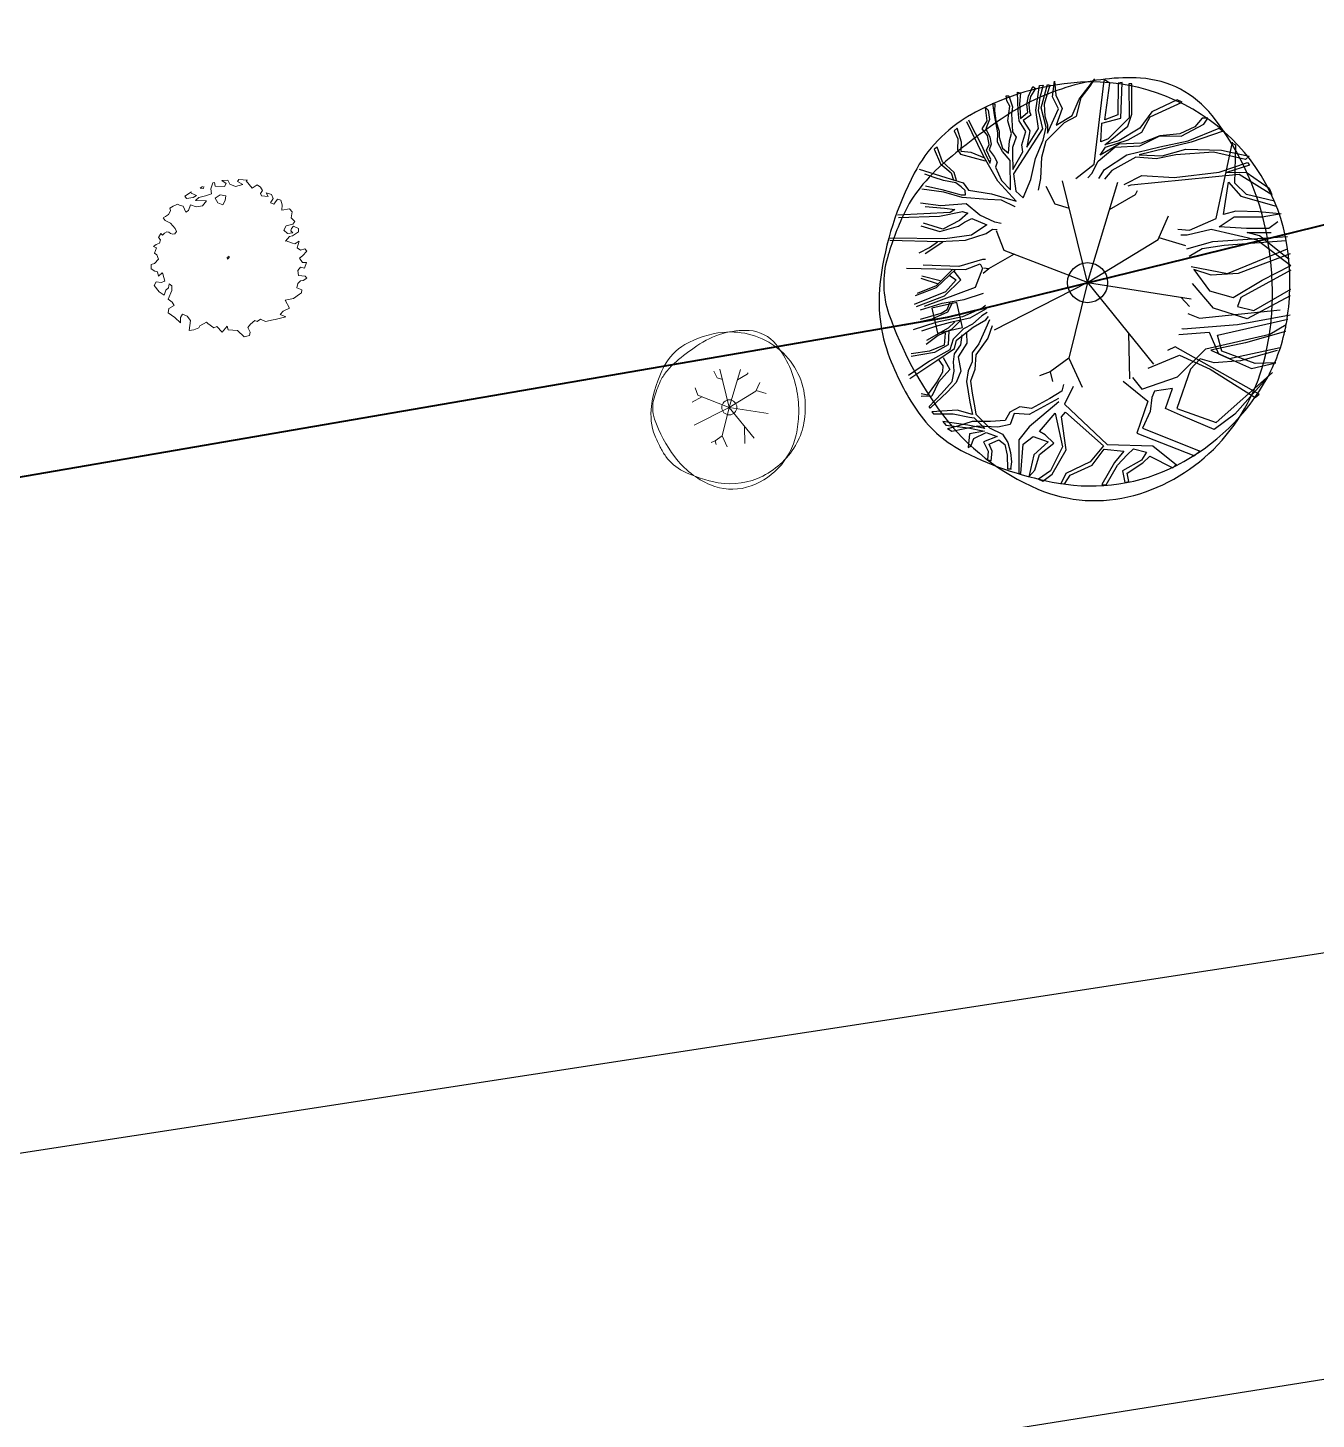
# Model space of a CAD drawing. Extents: x 2080 to 102399, y 2071 to 93424.
# Drawn here: x 87408.2 to 87861.3, y 76713.8 to 77203.2 of the extents above; entities that cross this region are included whole.
import ezdxf

# ---------------------------------------------------------------- set-up
doc = ezdxf.new("R2010")
doc.units = 0
doc.header["$LTSCALE"] = 20
doc.header["$MEASUREMENT"] = 0
doc.linetypes.add('CENTERX2', pattern=[4, 2.5, -0.5, 0.5, -0.5])
for name, color, linetype, lineweight in [('ASPHALT', 9, 'CENTERX2', 25), ('fence', 13, 'FENCELINE2', 40), ('Mango tree', 96, 'Continuous', 5), ('sappotta', 114, 'Continuous', 5), ('STONE', 2, 'Continuous', 30), ('tree', 60, 'Continuous', 0)]:
    doc.layers.add(name, color=color, linetype=linetype, lineweight=lineweight)
doc.layers.add('proposed tree', color=3, linetype='Continuous')
doc.linetypes.add('FENCELINE2', pattern='A,0.25,-0.1,[132,ltypeshp.shx,S=0.1,R=0,X=-0.1,Y=0],-0.1,1', length=1.45)

# ---------------------------------------------------------------- blocks, each defined once
blk = doc.blocks.new('NEEM')
at = {"layer": 'sappotta', "linetype": 'Continuous'}
for p, q in [((-0.359, 1.043), (-0.396, 1.016)), ((-0.396, 1.016), (-0.345, 1.011)), ((-0.345, 1.011), (-0.34, 1.039)), ((-0.213, 1.092), (-0.242, 1.007)), ((-0.242, 1.007), (-0.23, 0.935)), ((-0.191, 1.099), (-0.213, 1.092)), ((-0.177, 1.048), (-0.191, 1.099)), ((-0.043, 1.039), (-0.177, 1.048)), ((0.003, 1.132), (-0.083, 1.127)), ((-0.083, 1.127), (-0.023, 1.083)), ((-0.023, 1.083), (-0.043, 1.039)), ((0.03, 1.077), (0.003, 1.132)), ((0.114, 1.043), (0.03, 1.077)), ((0.216, 1.072), (0.114, 1.043)), ((0.162, 1.144), (0.142, 1.112)), ((0.142, 1.112), (0.216, 1.072)), ((0.283, 1.13), (0.162, 1.144)), ((0.267, 1.123), (0.283, 1.13)), ((0.351, 1.016), (0.267, 1.123)), ((0.421, 1.063), (0.351, 1.016)), ((0.473, 1.03), (0.421, 1.063)), ((0.501, 0.982), (0.473, 1.03)), ((-0.517, 0.963), (-0.614, 0.901)), ((-0.614, 0.901), (-0.589, 0.87)), ((-0.589, 0.87), (-0.494, 0.884)), ((-0.521, 0.945), (-0.521, 0.945)), ((-0.449, 0.913), (-0.521, 0.945)), ((-0.494, 0.884), (-0.449, 0.913)), ((-0.415, 0.884), (-0.459, 0.839)), ((-0.459, 0.839), (-0.303, 0.837)), ((-0.32, 0.906), (-0.415, 0.884)), ((-0.303, 0.837), (-0.361, 0.762)), ((-0.23, 0.935), (-0.32, 0.906)), ((-0.108, 0.922), (-0.177, 0.872)), ((-0.177, 0.872), (-0.139, 0.809)), ((-0.139, 0.809), (-0.067, 0.78)), ((-0.027, 0.908), (-0.108, 0.922)), ((-0.067, 0.78), (-0.034, 0.839)), ((-0.034, 0.839), (-0.027, 0.908)), ((0.472, 0.942), (0.501, 0.982)), ((0.483, 0.908), (0.472, 0.942)), ((0.581, 0.9), (0.483, 0.908)), ((0.551, 0.95), (0.581, 0.9)), ((0.627, 0.928), (0.551, 0.95)), ((0.616, 0.806), (0.654, 0.87)), ((0.66, 0.788), (0.616, 0.806)), ((0.654, 0.87), (0.627, 0.928)), ((0.715, 0.86), (0.66, 0.788)), ((0.762, 0.844), (0.715, 0.86)), ((0.783, 0.779), (0.762, 0.844)), ((-0.892, 0.613), (-0.923, 0.594)), ((-0.85, 0.638), (-0.892, 0.613)), ((-0.818, 0.692), (-0.85, 0.638)), ((-0.783, 0.757), (-0.83, 0.729)), ((-0.83, 0.729), (-0.826, 0.714)), ((-0.826, 0.714), (-0.818, 0.692)), ((-0.749, 0.774), (-0.783, 0.757)), ((-0.717, 0.789), (-0.749, 0.774)), ((-0.689, 0.772), (-0.717, 0.789)), ((-0.638, 0.758), (-0.689, 0.772)), ((-0.598, 0.672), (-0.638, 0.758)), ((-0.562, 0.699), (-0.598, 0.672)), ((-0.533, 0.776), (-0.562, 0.699)), ((-0.452, 0.75), (-0.533, 0.776)), ((-0.361, 0.762), (-0.452, 0.75)), ((0.776, 0.704), (0.783, 0.779)), ((0.888, 0.723), (0.776, 0.704)), ((0.924, 0.679), (0.888, 0.723)), ((0.913, 0.591), (0.924, 0.679)), ((-0.923, 0.594), (-0.895, 0.555)), ((-0.895, 0.555), (-0.868, 0.54)), ((-0.868, 0.54), (-0.818, 0.517)), ((-0.818, 0.517), (-0.752, 0.44)), ((-0.752, 0.44), (-0.735, 0.394)), ((0.804, 0.415), (0.84, 0.475)), ((0.86, 0.367), (0.804, 0.415)), ((0.84, 0.475), (0.934, 0.5)), ((0.917, 0.437), (0.904, 0.404)), ((0.904, 0.404), (0.933, 0.378)), ((0.964, 0.541), (0.913, 0.591)), ((0.942, 0.471), (0.917, 0.437)), ((0.934, 0.5), (0.964, 0.541)), ((1.014, 0.439), (0.942, 0.471)), ((1.018, 0.389), (1.014, 0.439)), ((-1.023, 0.208), (-1.062, 0.182)), ((-0.978, 0.229), (-1.023, 0.208)), ((-0.96, 0.366), (-0.994, 0.31)), ((-0.994, 0.31), (-0.961, 0.275)), ((-0.961, 0.275), (-0.978, 0.229)), ((-0.935, 0.345), (-0.96, 0.366)), ((-0.908, 0.372), (-0.935, 0.345)), ((-0.87, 0.389), (-0.908, 0.372)), ((-0.846, 0.386), (-0.87, 0.389)), ((-0.821, 0.367), (-0.846, 0.386)), ((-0.788, 0.359), (-0.821, 0.367)), ((-0.757, 0.361), (-0.788, 0.359)), ((-0.735, 0.394), (-0.757, 0.361)), ((0.829, 0.259), (0.888, 0.326)), ((0.838, 0.262), (0.829, 0.259)), ((0.931, 0.228), (0.838, 0.262)), ((0.933, 0.378), (0.86, 0.367)), ((0.888, 0.326), (0.93, 0.332)), ((0.93, 0.332), (1.018, 0.389)), ((0.962, 0.217), (0.931, 0.228)), ((1.025, 0.259), (0.962, 0.217)), ((0.996, 0.16), (1.025, 0.259)), ((-1.062, 0.182), (-1.02, 0.162)), ((-1.02, 0.162), (-1.049, 0.084)), ((-1.049, 0.084), (-1.017, 0.059)), ((-1.017, 0.059), (-0.991, -0.002)), ((0.02, 0.041), (-0.009, 0.024)), ((-0.009, 0.024), (0, 0)), ((0, 0), (0.014, 0.011)), ((0.014, 0.011), (0.027, 0.031)), ((1.046, 0.129), (0.996, 0.16)), ((1.029, 0.011), (1.074, 0.049)), ((1.074, -0.047), (1.029, 0.011)), ((1.109, 0.149), (1.046, 0.129)), ((1.074, 0.049), (1.137, 0.114)), ((1.137, 0.114), (1.109, 0.149)), ((-1.097, -0.077), (-1.098, -0.14)), ((-1.098, -0.14), (-1.044, -0.173)), ((-1.048, -0.062), (-1.097, -0.077)), ((-0.991, -0.002), (-1.048, -0.062)), ((-1.044, -0.173), (-1.007, -0.185)), ((-1.007, -0.185), (-0.992, -0.244)), ((-0.992, -0.244), (-0.937, -0.198)), ((-0.937, -0.198), (-0.93, -0.213)), ((1.007, -0.166), (1.046, -0.114)), ((1.016, -0.234), (1.007, -0.166)), ((1.046, -0.114), (1.1, -0.129)), ((1.129, -0.047), (1.074, -0.047)), ((1.1, -0.129), (1.129, -0.047)), ((-1.025, -0.325), (-1.052, -0.378)), ((-1.052, -0.378), (-0.982, -0.471)), ((-0.953, -0.336), (-1.025, -0.325)), ((-0.902, -0.318), (-0.953, -0.336)), ((-0.93, -0.213), (-0.902, -0.318)), ((-0.848, -0.411), (-0.837, -0.355)), ((-0.837, -0.355), (-0.803, -0.383)), ((-0.803, -0.383), (-0.803, -0.452)), ((0.992, -0.411), (1.004, -0.349)), ((1.004, -0.349), (1.045, -0.311)), ((1.11, -0.243), (1.016, -0.234)), ((1.045, -0.311), (1.083, -0.306)), ((1.083, -0.306), (1.137, -0.273)), ((1.137, -0.273), (1.11, -0.243)), ((-0.982, -0.471), (-0.91, -0.516)), ((-0.91, -0.516), (-0.888, -0.446)), ((-0.888, -0.446), (-0.848, -0.411)), ((-0.803, -0.452), (-0.853, -0.576)), ((-0.853, -0.576), (-0.797, -0.619)), ((0.826, -0.591), (0.943, -0.565)), ((0.887, -0.704), (0.826, -0.591)), ((0.943, -0.565), (1.032, -0.503)), ((1.066, -0.443), (0.992, -0.411)), ((1.032, -0.503), (1.061, -0.484)), ((1.061, -0.484), (1.066, -0.443)), ((-0.844, -0.71), (-0.852, -0.77)), ((-0.852, -0.77), (-0.758, -0.838)), ((-0.766, -0.668), (-0.844, -0.71)), ((-0.797, -0.619), (-0.766, -0.668)), ((-0.676, -0.836), (-0.649, -0.791)), ((-0.649, -0.791), (-0.582, -0.82)), ((0.751, -0.797), (0.797, -0.747)), ((0.834, -0.828), (0.751, -0.797)), ((0.797, -0.747), (0.887, -0.704)), ((-0.758, -0.838), (-0.675, -0.912)), ((-0.675, -0.912), (-0.676, -0.836)), ((-0.582, -0.82), (-0.534, -0.881)), ((-0.534, -0.881), (-0.554, -1.025)), ((-0.486, -1.015), (-0.413, -0.988)), ((-0.413, -0.988), (-0.401, -0.955)), ((-0.401, -0.955), (-0.302, -0.907)), ((-0.302, -0.907), (-0.286, -0.926)), ((-0.286, -0.926), (-0.197, -0.986)), ((-0.197, -0.986), (-0.157, -0.969)), ((-0.157, -0.969), (-0.078, -1.049)), ((-0.078, -1.049), (-0.006, -0.96)), ((-0.006, -0.96), (0.006, -1.017)), ((0.287, -0.982), (0.327, -0.932)), ((0.324, -1.046), (0.287, -0.982)), ((0.327, -0.932), (0.391, -0.879)), ((0.391, -0.879), (0.423, -0.897)), ((0.423, -0.897), (0.47, -0.86)), ((0.47, -0.86), (0.543, -0.896)), ((0.543, -0.896), (0.652, -0.871)), ((0.652, -0.871), (0.68, -0.867)), ((0.68, -0.867), (0.834, -0.828)), ((-0.554, -1.025), (-0.486, -1.015)), ((0.006, -1.017), (0.139, -1.026)), ((0.139, -1.026), (0.236, -1.115)), ((0.236, -1.115), (0.314, -1.096)), ((0.314, -1.096), (0.324, -1.046))]:
    blk.add_line(p, q, dxfattribs=at)
blk = doc.blocks.new('T3')
at = {"color": 3, "linetype": 'Continuous'}
blk.add_circle((0.0075, -0.0006), 0.0467, dxfattribs=at)
for centre, radius, start, end in [((0.0278, -0.1235), 0.5914, 95.7743, 119.9478), ((0.1287, -0.0904), 0.5712, 106.3689, 124.4478), ((0.1024, -0.0008), 0.4778, 86.5891, 106.3683), ((0.0157, -0.0047), 0.472, 51.5393, 95.7734), ((0.1171, 0.2465), 0.2301, 38.2099, 86.5855), ((-0.1006, 0.0992), 0.3344, 119.9475, 152.2845), ((0.7005, -0.9241), 1.5821, 124.4458, 130.3031), ((-0.2125, -0.013), 0.6496, 9.9831, 38.21), ((0.0312, 0.0148), 0.4471, 6.0223, 51.5393), ((-0.029, -0.0639), 0.4542, 130.3005, 141.2454), ((0.263, -0.0918), 0.745, 152.2851, 172.4004), ((-0.1535, 0.036), 0.2946, 141.2444, 154.9906), ((0.2312, -0.1435), 0.7191, 154.9924, 163.7785), ((-0.2858, -0.0259), 0.724, 358.8883, 9.9833), ((-0.2526, -0.0027), 0.2152, 163.7797, 199.3828), ((-0.0951, 0.0014), 0.5742, 350.2301, 6.0232), ((-0.1071, -0.0424), 0.3717, 172.3996, 201.0285), ((-0.198, -0.0276), 0.6362, 347.0493, 358.8877), ((0.3677, 0.2155), 0.8728, 199.3819, 216.8466), ((0.0738, -0.0277), 0.4027, 331.3474, 350.2303), ((0.1608, 0.0605), 0.6586, 201.0235, 207.8216), ((-0.0191, -0.0688), 0.4527, 316.7622, 347.0499), ((-0.0112, 0.0188), 0.4996, 296.8801, 331.348), ((0.0248, -0.0113), 0.5049, 207.8204, 215.5805), ((-0.1491, -0.1357), 0.2911, 215.5851, 243.3801), ((0.1028, 0.0169), 0.5417, 216.8467, 247.0462), ((0.0032, -0.0897), 0.4221, 285.3686, 316.7631), ((0.0747, 0.311), 0.7907, 243.3844, 260.1468), ((0.015, -0.0329), 0.4417, 260.1457, 296.8807), ((0.0246, -0.1677), 0.3412, 247.0472, 285.3699)]:
    blk.add_arc(centre, radius, start, end, dxfattribs=at)
blk = doc.blocks.new('A$C1D8D08D8')
at = {"color": 102}
for p, q in [((-254.5, -392.7), (-259.7, -382.1)), ((-246.1, -395.3), (-254.5, -392.7)), ((-235.3, -439.1), (-250.1, -378.9)), ((-235.3, -439.1), (-217.6, -379.7)), ((-222.4, -395.8), (-207, -386.9)), ((-207, -386.9), (-205.8, -384.6)), ((-284.7, -420), (-289.2, -408.4)), ((-235.3, -439.1), (-193.7, -413.6)), ((-193.7, -413.6), (-187.5, -399.7)), ((-193.2, -412.5), (-177.5, -417.1)), ((-278.7, -422.3), (-293.9, -431)), ((-235.3, -439.1), (-284.7, -420)), ((-177.5, -417.1), (-177.4, -417.1)), ((-235.3, -439.1), (-290.5, -467.2)), ((-235.3, -439.1), (-246.4, -483.8)), ((-235.3, -439.1), (-174.1, -448.7)), ((-235.3, -439.1), (-196.4, -487.3)), ((-211.2, -469), (-210.6, -495.9)), ((-257.4, -491.9), (-263.7, -494.2)), ((-246.4, -483.8), (-257.4, -491.9)), ((-257.4, -491.9), (-256, -497.5)), ((-246.4, -483.8), (-238.5, -501))]:
    blk.add_line(p, q, dxfattribs=at)
at = {"color": 102, "xscale": 253.5657267839997, "yscale": 253.5657267839997, "zscale": 253.5657267839997}
blk.add_blockref('T3', (-237.2, -438.9), dxfattribs=at)
blk = doc.blocks.new('A$C7C302BA0')
at = {"color": 102}
for p, q in [((-34.88, 110.22), (-32.4, 115.98)), ((-32.4, 115.98), (-30.76, 114.75)), ((-30.55, 101.98), (-28.49, 116.6)), ((-28.49, 116.6), (-26.22, 116.81)), ((-26.22, 116.81), (-28.28, 109.39)), ((-27.46, 103.42), (-23.75, 117.22)), ((-22.31, 116.81), (-25.6, 105.48)), ((-23.75, 117.22), (-22.31, 116.81)), ((-20.66, 109.81), (-19.63, 119.07)), ((-19.63, 119.07), (-18.8, 110.84)), ((-5, 108.57), (4.2, 120.51)), ((-3.87, 109.22), (1.53, 116.24)), ((1.53, 116.24), (4.2, 120.51)), ((3.89, 70.02), (9.73, 119.61)), ((13.13, 117.84), (9.59, 120.2)), ((10.18, 96.31), (13.13, 117.84)), ((18.15, 117.84), (17.85, 99.26)), ((20.51, 118.43), (18.15, 117.84)), ((19.62, 97.19), (20.51, 118.43)), ((24.34, 117.54), (24.64, 97.49)), ((26.11, 117.54), (24.34, 117.54)), ((26.11, 99.55), (26.11, 117.54)), ((-48.06, 110.42), (-46.62, 110.42)), ((-47.65, 107.54), (-48.06, 110.42)), ((-46, 104.25), (-47.65, 107.54)), ((-46.62, 110.42), (-44.36, 104.04)), ((-41.47, 112.69), (-39.62, 112.28)), ((-41.06, 101.57), (-41.47, 112.69)), ((-39.62, 112.28), (-40.23, 105.48)), ((-35.91, 105.28), (-34.88, 110.22)), ((-33.85, 110.01), (-34.67, 105.28)), ((-30.76, 114.75), (-33.85, 110.01)), ((-28.28, 109.39), (-29.31, 101.77)), ((-17.16, 102.8), (-20.66, 109.81)), ((-18.8, 110.84), (-15.1, 103.01)), ((-9.12, 98.89), (-5, 108.57)), ((-6.58, 98.41), (-3.87, 109.22)), ((52.97, 108.11), (37.92, 101.03)), ((55.92, 106.63), (52.97, 108.11)), ((-60.43, 103.63), (-58.78, 101.98)), ((-59.4, 95.6), (-60.43, 103.63)), ((-58.78, 101.98), (-57.96, 96.42)), ((-56.1, 106.1), (-54.86, 105.48)), ((-55.07, 99.3), (-56.1, 106.1)), ((-54.86, 105.48), (-55.07, 101.57)), ((-55.07, 101.57), (-54.25, 95.6)), ((-53.01, 88.59), (-55.07, 99.3)), ((-47.24, 95.6), (-46, 104.25)), ((-44.36, 104.04), (-44.97, 99.71)), ((-44.97, 99.71), (-44.36, 89.21)), ((-40.44, 95.6), (-41.06, 101.57)), ((-40.23, 105.48), (-39.82, 100.54)), ((-39.82, 100.54), (-39.62, 97.04)), ((-39.62, 97.04), (-35.29, 100.74)), ((-33.64, 99.1), (-38.17, 95.8)), ((-35.29, 100.74), (-35.91, 105.28)), ((-34.67, 105.28), (-34.26, 101.16)), ((-34.26, 101.16), (-33.64, 99.1)), ((-29.11, 91.06), (-30.55, 101.98)), ((-29.31, 101.77), (-26.64, 90.86)), ((-24.57, 91.89), (-27.46, 103.42)), ((-25.6, 105.48), (-25.19, 98.48)), ((-23.75, 88.39), (-17.16, 102.8)), ((-15.1, 103.01), (-18.6, 93.12)), ((-18.6, 93.12), (-9.12, 98.89)), ((17.85, 99.26), (10.18, 96.31)), ((23.75, 92.47), (26.11, 99.55)), ((37.92, 101.03), (30.84, 91.3)), ((37.03, 98.08), (55.92, 106.63)), ((-77.04, 91.31), (-78.82, 89.73)), ((-74.46, 82.99), (-77.04, 91.31)), ((-61.72, 75.18), (-71.45, 95.17)), ((-70.32, 96.21), (-67.64, 90.45)), ((-62.28, 90.86), (-59.4, 95.6)), ((-59.19, 86.95), (-62.28, 90.86)), ((-59.19, 93.54), (-60.22, 90.86)), ((-60.22, 90.86), (-57.75, 85.92)), ((-57.96, 96.42), (-59.19, 93.54)), ((-54.25, 95.6), (-52.19, 89.62)), ((-44.97, 88.18), (-47.24, 95.6)), ((-26.64, 90.86), (-43.74, 64.29)), ((-36.53, 89.42), (-40.44, 95.6)), ((-38.17, 95.8), (-34.05, 89.83)), ((-35.91, 80.15), (-29.11, 91.06)), ((-26.22, 84.27), (-24.57, 91.89)), ((-25.19, 98.48), (-23.75, 93.33)), ((-24.42, 83.82), (-13.61, 94.63)), ((-23.75, 93.33), (-23.75, 88.39)), ((-13.61, 94.63), (-6.58, 98.41)), ((7.82, 83.33), (8.41, 94.24)), ((8.41, 94.24), (19.62, 97.19)), ((10.18, 81.56), (23.75, 92.47)), ((24.64, 97.49), (12.25, 85.1)), ((30.84, 91.3), (18.44, 83.92)), ((32.02, 88.94), (37.03, 98.08)), ((63.29, 92.18), (54.44, 88.05)), ((55.33, 86.58), (68.6, 93.65)), ((59.46, 83.92), (77.75, 91.3)), ((67.72, 97.19), (63.29, 92.18)), ((70.97, 97.19), (67.72, 97.19)), ((68.6, 93.65), (70.97, 97.19)), ((77.75, 91.3), (80.11, 89.53)), ((-78.82, 89.73), (-76.64, 84.97)), ((-76.64, 84.97), (-76.84, 78.43)), ((-74.66, 77.63), (-74.46, 82.99)), ((-67.64, 90.45), (-65.37, 86.12)), ((-65.37, 86.12), (-62.49, 80.97)), ((-58.16, 81.59), (-59.19, 86.95)), ((-57.75, 85.92), (-56.93, 81.8)), ((-53.22, 83.03), (-53.01, 88.59)), ((-50.33, 77.47), (-53.22, 83.03)), ((-52.19, 89.62), (-52.19, 85.92)), ((-52.19, 85.92), (-50.33, 79.53)), ((-46.83, 76.65), (-46.21, 83.86)), ((-46.21, 83.86), (-44.97, 88.18)), ((-44.36, 89.21), (-42.3, 85.92)), ((-42.3, 85.92), (-44.36, 79.94)), ((-38.79, 81.39), (-36.53, 89.42)), ((-34.05, 89.83), (-35.91, 80.15)), ((-30.76, 73.35), (-26.22, 84.27)), ((-27.12, 74.1), (-24.42, 83.82)), ((12.25, 85.1), (7.82, 83.33)), ((18.44, 83.92), (10.18, 81.56)), ((10.48, 80.09), (24.05, 84.51)), ((31.72, 82.45), (18.74, 81.86)), ((24.05, 84.51), (32.02, 88.94)), ((61.23, 83.04), (30.54, 75.66)), ((30.84, 80.97), (42.64, 86.87)), ((42.64, 86.87), (31.72, 82.45)), ((54.44, 88.05), (42.64, 86.87)), ((42.64, 86.87), (55.33, 86.58)), ((42.64, 80.38), (59.46, 83.92)), ((80.11, 89.53), (61.23, 83.04)), ((75.89, 37.93), (85.62, 83.14)), ((-88.94, 80.01), (-90.72, 78.82)), ((-90.72, 78.82), (-86.96, 70.3)), ((-85.77, 71.49), (-88.94, 80.01)), ((-76.84, 78.43), (-75.05, 76.05)), ((-75.05, 76.05), (-60.57, 72.08)), ((-68.9, 77.04), (-74.66, 77.63)), ((-60.77, 73.67), (-68.9, 77.04)), ((-62.49, 80.97), (-60.63, 76.44)), ((-53.07, 60.05), (-61.72, 75.18)), ((-60.63, 76.44), (-57.75, 70.68)), ((-59.81, 78.3), (-58.16, 81.59)), ((-57.13, 72.74), (-59.81, 78.3)), ((-56.93, 81.8), (-58.16, 78.5)), ((-58.16, 78.5), (-55.28, 74.59)), ((-55.28, 74.59), (-53.42, 71.29)), ((-50.33, 79.53), (-46.83, 76.65)), ((-45.8, 72.12), (-50.33, 77.47)), ((-44.36, 79.94), (-44.36, 76.03)), ((-44.36, 76.03), (-44.15, 66.97)), ((-44.15, 66.97), (-38.38, 77.27)), ((-38.38, 77.27), (-38.79, 81.39)), ((-27.66, 61.67), (-27.12, 74.1)), ((6.34, 71.83), (16.08, 80.09)), ((18.74, 81.86), (7.52, 75.37)), ((7.52, 75.37), (10.48, 80.09)), ((9.89, 66.82), (23.16, 75.66)), ((28.47, 74.19), (14.31, 66.23)), ((16.08, 80.09), (30.84, 80.97)), ((23.16, 75.66), (42.64, 80.38)), ((40.57, 73.3), (28.47, 74.19)), ((30.54, 75.66), (44.11, 75.07)), ((52.08, 75.66), (40.57, 73.3)), ((44.11, 75.07), (57.98, 78.91)), ((74.51, 77.14), (52.08, 75.66)), ((57.98, 78.91), (79.23, 78.32)), ((93.39, 72.71), (74.51, 77.14)), ((79.23, 78.32), (95.46, 74.78)), ((87.57, 81.2), (85.62, 82.17)), ((87.08, 58.83), (87.57, 81.2)), ((95.46, 74.78), (93.39, 72.71)), ((-99.56, 67.07), (-83.89, 62.21)), ((-86.96, 70.3), (-80.61, 64.94)), ((-78.82, 65.14), (-85.77, 71.49)), ((-57.75, 70.68), (-57.13, 72.74)), ((-53.42, 71.29), (-54.45, 68.2)), ((-54.45, 68.2), (-50.95, 60.38)), ((-45.59, 54.82), (-45.8, 72.12)), ((-33.64, 61), (-30.76, 73.35)), ((-6.94, 61.56), (3.89, 70.02)), ((2.51, 64.46), (6.34, 71.83)), ((6.62, 61.6), (9.89, 66.82)), ((14.31, 66.23), (10.06, 61.13)), ((77.75, 65.34), (94.57, 70.95)), ((95.75, 69.47), (82.18, 65.05)), ((94.57, 70.95), (95.75, 69.47)), ((-90.72, 62.23), (-96.28, 64.09)), ((-85.15, 60.38), (-90.72, 62.23)), ((-77.94, 58.94), (-85.15, 60.38)), ((-83.89, 62.21), (-73.61, 58.97)), ((-80.61, 64.94), (-79.22, 60.58)), ((-77.43, 60.38), (-78.82, 65.14)), ((-74.65, 56.67), (-77.94, 58.94)), ((-73.61, 58.97), (-70.37, 54.65)), ((-42.26, 48.16), (-53.07, 60.05)), ((-50.95, 60.38), (-45.59, 54.82)), ((-43.74, 64.29), (-42.5, 53.99)), ((-38.17, 50.08), (-33.64, 61)), ((-28.98, 54.75), (-27.66, 61.67)), ((0, 0), (-14.8, 60.16)), ((0, 0), (17.79, 59.34)), ((0.15, 61.95), (2.51, 64.46)), ((21.53, 58.09), (21.98, 58.26)), ((21.98, 58.26), (32.02, 63.28)), ((23.9, 57.15), (25.78, 57.86)), ((25.78, 57.86), (89.51, 64.18)), ((32.02, 63.28), (51.2, 62.1)), ((51.2, 62.1), (77.75, 65.34)), ((80.27, 40.36), (83.19, 59.32)), ((82.18, 65.05), (93.69, 65.34)), ((83.19, 59.32), (90.48, 51.05)), ((93.89, 52.03), (87.08, 58.83)), ((89.51, 64.18), (108.97, 52.03)), ((93.69, 65.34), (107.26, 55.9)), ((-84.97, 53.57), (-97.94, 55.19)), ((-95.87, 57.29), (-86.18, 55.02)), ((-86.18, 55.02), (-74.65, 51.93)), ((-74.15, 50.32), (-84.97, 53.57)), ((-72.38, 54.41), (-74.65, 56.67)), ((-74.65, 51.93), (-72.17, 51.93)), ((-59.02, 49.24), (-74.15, 50.32)), ((-72.17, 51.93), (-72.38, 54.41)), ((-70.37, 54.65), (-56.86, 52.48)), ((-56.86, 52.48), (-42.26, 48.16)), ((-42.5, 53.99), (-38.17, 50.08)), ((-19.2, 46.36), (-24.4, 56.94)), ((12.99, 43.31), (28.33, 52.16)), ((28.33, 52.16), (29.52, 54.46)), ((90.48, 51.05), (111.4, 45.22)), ((110.43, 48.14), (93.89, 52.03)), ((107.26, 55.9), (108.93, 52.05)), ((-81.28, 41.5), (-112.3, 39.93)), ((-86.78, 45.43), (-98.75, 47)), ((-96, 45.03), (-84.62, 44.05)), ((-87.56, 39.34), (-74.02, 42.09)), ((-71.86, 46.6), (-86.78, 45.43)), ((-84.62, 44.05), (-78.53, 43.27)), ((-78.53, 43.27), (-81.28, 41.5)), ((-74.02, 42.09), (-70.88, 41.11)), ((-63.61, 39.93), (-71.86, 46.6)), ((-50.91, 48.7), (-59.02, 49.24)), ((-42.8, 44.92), (-50.91, 48.7)), ((-42.78, 44.81), (-42.8, 44.92)), ((-10.78, 43.82), (-19.2, 46.36)), ((87.57, 42.3), (80.27, 40.36)), ((101.19, 41.82), (87.57, 42.3)), ((113.63, 40.72), (101.19, 41.82)), ((-111.71, 38.56), (-87.56, 39.34)), ((-98.56, 33.65), (-87.37, 30.32)), ((-85.6, 31.69), (-96.99, 35.22)), ((-87.37, 30.32), (-76.37, 33.46)), ((-75.78, 36.79), (-85.6, 31.69)), ((-76.37, 33.46), (-72.84, 35.81)), ((-70.88, 41.11), (-75.78, 36.79)), ((-72.84, 35.81), (-68.52, 37.97)), ((-59.49, 34.24), (-68.72, 28.16)), ((-68.52, 37.97), (-59.49, 34.24)), ((-54.78, 35.81), (-63.61, 39.93)), ((-51.1, 35.02), (-54.78, 35.81)), ((41.65, 25.48), (47.8, 39.41)), ((60.32, 31.12), (75.89, 37.93)), ((77.84, 33.06), (86.59, 38.9)), ((93.89, 32.09), (77.84, 33.06)), ((86.59, 38.9), (103.13, 38.9)), ((103.13, 38.9), (114.32, 40.84)), ((112.38, 35.98), (107.02, 32.09)), ((-84.42, 25.81), (-117.21, 26.39)), ((-116.81, 25.02), (-87.56, 24.24)), ((-87.56, 24.24), (-72.25, 25.02)), ((-68.72, 28.16), (-84.42, 25.81)), ((-72.25, 25.02), (-59.88, 29.14)), ((-59.88, 29.14), (-56.15, 31.69)), ((-56.15, 31.69), (-53.42, 31.37)), ((-49.33, 19.1), (-53.82, 30.67)), ((0, 0), (41.65, 25.48)), ((42.15, 26.61), (57.88, 22)), ((53.29, 31.59), (60.32, 31.12)), ((55.08, 28.36), (58.86, 28.2)), ((58.86, 28.2), (72.97, 31.6)), ((72.97, 31.6), (100.21, 25.28)), ((73.94, 24.31), (118.21, 27.23)), ((117.24, 24.8), (80.75, 21.88)), ((107.02, 32.09), (93.89, 32.09)), ((94.38, 29.66), (108.48, 29.66)), ((101.67, 27.71), (94.38, 29.66)), ((100.21, 25.28), (120.16, 10.21)), ((119.19, 13.61), (101.67, 27.71)), ((-99.56, 17.66), (-93.41, 20.84)), ((-85.56, 24.01), (-95.95, 17.02)), ((-93.41, 20.84), (-88.74, 24.23)), ((-43.31, 16.77), (-58.6, 8.08)), ((0, 0), (-49.33, 19.1)), ((57.88, 22), (57.91, 22.01)), ((58.62, 20.04), (73.94, 24.31)), ((67.62, 19.94), (59.98, 15.5)), ((80.75, 21.88), (67.62, 19.94)), ((82.7, 5.35), (118.21, 19.94)), ((119.67, 17.02), (89.02, 5.35)), ((-106.98, 8.54), (-72.21, 7.7)), ((-76.02, 9.6), (-97.23, 10.24)), ((-62.03, 13.63), (-76.02, 9.6)), ((-72.21, 7.7), (-63.51, 11.09)), ((-62.06, 8.31), (-66.48, -2.9)), ((-63.51, 11.09), (-62.06, 8.31)), ((-60.42, 13.68), (-62.03, 13.63)), ((-58.6, 8.08), (-61.34, 8.66)), ((61.22, 9.5), (82.7, 5.35)), ((103.13, 1.46), (120.16, 10.21)), ((-98.5, 2.61), (-88.32, -0.78)), ((-87.05, 1.13), (-98.07, 3.88)), ((-79.63, 7.91), (-89.59, -1.84)), ((-89.38, -2.9), (-78.14, 7.7)), ((-84.5, -7.77), (-74.96, 1.76)), ((-77.72, 1.76), (-84.08, -5.44)), ((-81.54, 4.31), (-77.72, 1.76)), ((-74.96, 1.76), (-78.78, 6.85)), ((-58.35, 8.23), (-61.72, 5.39)), ((0, 0), (-55.19, -28.15)), ((0, 0), (-11.08, -44.7)), ((0, 0), (61.21, -9.57)), ((0, 0), (38.93, -48.19)), ((62.76, 7.78), (72, -4.86)), ((72.97, 4.38), (62.76, 7.78)), ((89.02, 5.35), (72.97, 4.38)), ((86.11, -8.75), (103.13, 1.46)), ((120.16, 7.29), (90.48, -8.75)), ((-84.08, -5.44), (-102.53, -12.86)), ((-101.68, -7.56), (-89.38, -2.9)), ((-101.04, -14.13), (-84.5, -7.77)), ((-89.59, -1.84), (-100.83, -6.5)), ((-66.48, -2.9), (-96.59, -14.13)), ((-73.05, -9.89), (-61.6, -6.29)), ((74.43, -15.07), (61.95, -0.58)), ((72, -4.86), (86.11, -8.75)), ((119.67, -7.78), (94.38, -21.39)), ((98.27, -16.53), (120.16, -3.89)), ((-98.71, -16.04), (-85.99, -12.22)), ((-86.6, -18), (-83.06, -15.97)), ((-85.99, -12.22), (-73.05, -9.89)), ((-83.06, -15.97), (-81.29, -11.42)), ((-79.77, -11.67), (-82.81, -17.49)), ((-61.96, -14.86), (-73.95, -20.22)), ((-59.98, -15.51), (-69.59, -21.06)), ((-60.44, -13.58), (-61.96, -14.86)), ((55.18, -8.62), (60.31, -14.16)), ((66.16, -20.91), (113.84, -16.05)), ((94.38, -21.39), (74.43, -15.07)), ((90.48, -8.75), (88.54, -14.1)), ((88.54, -14.1), (98.27, -16.53)), ((-92.17, -21.54), (-108.36, -25.33)), ((-89.77, -23.53), (-103.03, -27.87)), ((-98.75, -21.54), (-86.6, -18)), ((-82.81, -17.49), (-92.17, -21.54)), ((-81.23, -23.59), (-89.83, -25.87)), ((-73.95, -20.22), (-89.77, -23.53)), ((-78.44, -23.09), (-82.49, -26.88)), ((-69.59, -21.06), (-81.23, -23.59)), ((-75.16, -22.33), (-80.47, -27.64)), ((-68.07, -24.6), (-73.38, -27.39)), ((-62.5, -19.55), (-68.07, -24.6)), ((-67.56, -26.37), (-60.23, -22.08)), ((-59.39, -17.63), (-62.5, -19.55)), ((-60.23, -22.08), (-58.61, -20.07)), ((-57.93, -21.96), (-60.23, -26.88)), ((59.19, -18.28), (66.16, -20.91)), ((76.71, -31.11), (118.4, -21.64)), ((88.54, -24.8), (119.67, -18.96)), ((107.79, -30.36), (117.27, -24.67)), ((-89.83, -25.87), (-98.18, -28.65)), ((-88.31, -31.18), (-95.4, -36.49)), ((-82.49, -26.88), (-95.15, -34.22)), ((-80.47, -27.64), (-88.31, -31.18)), ((-84.27, -29.92), (-84.77, -37)), ((-81.99, -28.4), (-82.49, -36.74)), ((-73.38, -27.39), (-79.46, -33.46)), ((-77.43, -33.96), (-67.56, -26.37)), ((-74.9, -36.74), (-74.14, -30.93)), ((-71.61, -29.92), (-71.36, -35.73)), ((-59.02, -32.89), (-66.05, -42.62)), ((-60.23, -26.88), (-64.27, -36.24)), ((-56.44, -25.54), (-59.02, -32.89)), ((24.17, -29.92), (24.78, -56.78)), ((53.87, -30.6), (71.78, -29.22)), ((55.66, -27.2), (56.43, -27.23)), ((56.43, -27.23), (88.54, -24.8)), ((69.88, -39.07), (107.79, -30.36)), ((71.78, -29.22), (77.46, -42.1)), ((79.36, -40.59), (76.71, -31.11)), ((116.89, -28.84), (93.38, -35.66)), ((-93.37, -40.54), (-104.26, -42.06)), ((-84.77, -37), (-93.37, -40.54)), ((-81.48, -39.78), (-93.37, -46.36)), ((-82.49, -36.74), (-90.59, -41.3)), ((-89.07, -46.1), (-78.7, -39.02)), ((-79.46, -33.46), (-81.48, -39.78)), ((-78.7, -39.02), (-77.43, -33.96)), ((-78.7, -42.06), (-74.9, -36.74)), ((-71.36, -35.73), (-76.42, -43.83)), ((-64.27, -36.24), (-68.32, -41.55)), ((51.69, -37.93), (47.21, -40.12)), ((101.34, -65.97), (51.69, -37.93)), ((53.2, -55.74), (69.88, -39.07)), ((93.38, -35.66), (72.91, -39.83)), ((72.91, -39.83), (83.91, -44.75)), ((99.07, -47.78), (79.36, -40.59)), ((83.91, -44.75), (113.85, -38.31)), ((111.96, -40.21), (90.35, -46.27)), ((-93.37, -46.36), (-105.77, -54.96)), ((-105.02, -56.73), (-89.07, -46.1)), ((-90.59, -41.3), (-104.26, -43.57)), ((-85.28, -49.14), (-87.81, -45.85)), ((-85.53, -52.68), (-85.28, -49.14)), ((-85.28, -44.33), (-81.48, -51.41)), ((-79.2, -46.86), (-78.7, -42.06)), ((-78.95, -52.43), (-79.2, -46.86)), ((-76.42, -43.83), (-74.9, -52.43)), ((-68.32, -46.86), (-70.6, -52.17)), ((-68.32, -41.55), (-68.32, -46.86)), ((-66.05, -42.62), (-66.59, -51.26)), ((-11.08, -44.7), (-22.09, -52.82)), ((-11.08, -44.7), (-3.14, -61.87)), ((35.73, -50.61), (54.34, -42.86)), ((54.34, -42.86), (72.54, -51.19)), ((66.47, -45.13), (60.78, -51.19)), ((74.81, -47.4), (66.47, -45.13)), ((90.35, -46.27), (74.81, -47.4)), ((77.46, -42.1), (96.8, -50.81)), ((96.8, -50.81), (111.2, -47.4)), ((111.2, -47.4), (99.07, -47.78)), ((-89.33, -59.25), (-85.53, -52.68)), ((-81.48, -51.41), (-88.06, -58.75)), ((-79.96, -58.5), (-78.95, -52.43)), ((-74.9, -52.43), (-77.69, -59)), ((-70.6, -52.17), (-71.61, -58.5)), ((-66.59, -51.26), (-69.29, -58.29)), ((-22.09, -52.82), (-28.34, -55.09)), ((-22.09, -52.82), (-20.7, -58.39)), ((26.47, -56.01), (31.98, -62.94)), ((31.98, -62.94), (53.2, -55.74)), ((60.78, -51.19), (52.82, -74.31)), ((72.54, -51.19), (99.07, -67.86)), ((75.95, -82.64), (109.3, -53.09)), ((107.1, -55.04), (86.94, -77.71)), ((109.3, -53.09), (107.1, -55.04)), ((-98.44, -65.58), (-94.39, -66.34)), ((-94.39, -66.34), (-89.33, -59.25)), ((-93.63, -73.17), (-86.29, -65.58)), ((-82.75, -64.57), (-93.12, -74.18)), ((-88.06, -58.75), (-92.11, -67.1)), ((-86.29, -65.58), (-79.96, -58.5)), ((-77.69, -59), (-82.75, -64.57)), ((-71.61, -58.5), (-69.59, -70.64)), ((-69.29, -58.29), (-68.21, -65.31)), ((-68.21, -65.31), (-66.59, -73.96)), ((-15.23, -64.23), (-22.26, -68.55)), ((-14.26, -60.29), (-15.23, -64.23)), ((-8.52, -61.36), (-13.65, -71.8)), ((21.02, -58.27), (35.51, -70.02)), ((39.56, -64.08), (38.04, -67.86)), ((50.17, -62.56), (39.56, -64.08)), ((46, -74.31), (50.17, -62.56)), ((-92.11, -67.1), (-98.44, -67.35)), ((-93.12, -74.18), (-93.63, -73.17)), ((-69.59, -70.64), (-68.07, -77.97)), ((-66.59, -73.96), (-66.05, -77.74)), ((-40.1, -73.42), (-46.04, -76.66)), ((-33.07, -74.5), (-40.1, -73.42)), ((-17.29, -68.58), (-34.47, -78)), ((-17.01, -70.52), (-34.47, -85.2)), ((-22.26, -68.55), (-33.07, -74.5)), ((-13.65, -71.8), (11.49, -95.67)), ((35.51, -70.02), (29.19, -88.98)), ((38.04, -67.86), (36.9, -76.2)), ((99.07, -67.86), (101.34, -65.97)), ((-77.18, -75.44), (-92.11, -76.45)), ((-92.11, -76.45), (-91.1, -77.47)), ((-91.1, -77.47), (-79.46, -77.47)), ((-70.85, -84.29), (-85.53, -82.02)), ((-85.53, -82.02), (-83.76, -84.29)), ((-79.46, -77.47), (-69.84, -79.49)), ((-68.07, -77.97), (-77.18, -75.44)), ((-68.21, -82.06), (-76.86, -84.76)), ((-69.84, -79.49), (-67.06, -79.99)), ((-57.4, -82.06), (-68.21, -82.06)), ((-67.06, -79.99), (-60.73, -86.32)), ((-66.05, -77.74), (-57.94, -85.84)), ((-48.75, -81.52), (-57.4, -82.06)), ((-46.04, -76.66), (-48.75, -81.52)), ((-43.33, -77.44), (-45.83, -83.81)), ((-34.47, -78), (-43.33, -77.44)), ((-28.37, -87.97), (-19.23, -77.17)), ((-19.23, -77.17), (-14.79, -97.11)), ((-15.35, -79.38), (-13.13, -76.61)), ((-12.58, -98.77), (-15.35, -79.38)), ((-13.13, -76.61), (9.32, -96.55)), ((36.9, -76.2), (32.35, -86.05)), ((56.61, -79.23), (46, -74.31)), ((52.82, -74.31), (75.95, -82.64)), ((74.81, -86.81), (56.61, -79.23)), ((86.94, -77.71), (74.81, -86.81)), ((-83.76, -84.29), (-70.6, -85.81)), ((-76.86, -84.76), (-82.84, -86.42)), ((-80.19, -87.97), (-82.84, -86.42)), ((-64.95, -84.92), (-80.19, -87.97)), ((-60.73, -86.32), (-70.85, -84.29)), ((-70.6, -85.81), (-60.98, -87.84)), ((-69.84, -89.35), (-70.6, -97.45)), ((-60.98, -87.84), (-69.84, -89.35)), ((-67.31, -92.14), (-59.97, -88.59)), ((-53.03, -85.47), (-64.95, -84.92)), ((-59.97, -88.59), (-53.39, -90.87)), ((-57.94, -85.84), (-50.37, -89.63)), ((-45.83, -83.81), (-53.03, -85.47)), ((-50.37, -89.63), (-47.12, -94.49)), ((-34.47, -85.2), (-40.56, -92.95)), ((-25.05, -89.91), (-28.37, -87.97)), ((-20.06, -94.89), (-25.05, -89.91)), ((29.19, -88.98), (62.76, -102.11)), ((32.35, -86.05), (66.47, -99.69)), ((-70.6, -97.45), (-69.08, -96.69)), ((-69.08, -96.69), (-67.31, -92.14)), ((-53.39, -90.87), (-61.49, -94.16)), ((-61.49, -94.16), (-58.71, -99.72)), ((-58.2, -95.42), (-52.38, -92.89)), ((-56.43, -99.72), (-58.2, -95.42)), ((-52.38, -92.89), (-48.84, -95.68)), ((-48.84, -95.68), (-47.57, -102)), ((-47.12, -94.49), (-45.5, -100.43)), ((-40.56, -92.95), (-40.56, -112.89)), ((-39.46, -112.89), (-38.07, -95.45)), ((-38.07, -95.45), (-32.25, -91.01)), ((-32.25, -91.01), (-23.38, -94.06)), ((-23.38, -94.06), (-31.7, -101.82)), ((-28.37, -101.54), (-20.06, -94.89)), ((-14.79, -97.11), (-22, -111.23)), ((9.32, -96.55), (1.56, -105.97)), ((2.66, -107.91), (9.87, -98.49)), ((9.87, -98.49), (21.51, -99.6)), ((11.49, -95.67), (38.64, -96.43)), ((23.45, -101.82), (27.05, -98.22)), ((27.05, -98.22), (34.81, -100.15)), ((38.64, -96.43), (52.47, -107.73)), ((-58.71, -99.72), (-59.21, -104.78)), ((-59.21, -104.78), (-56.94, -105.29)), ((-56.94, -105.29), (-56.43, -99.72)), ((-47.57, -102), (-47.32, -110.09)), ((-45.5, -100.43), (-44.96, -105.84)), ((-44.96, -105.84), (-45.5, -110.16)), ((-31.7, -101.82), (-34.74, -114.83)), ((-31.14, -110.96), (-28.37, -101.54)), ((-20.89, -113.17), (-12.58, -98.77)), ((1.56, -105.97), (-12.85, -112.89)), ((15.97, -106.25), (8.48, -119.26)), ((21.51, -99.6), (15.97, -106.25)), ((17.63, -107.91), (23.45, -101.82)), ((31.76, -104.86), (20.68, -111.23)), ((23.45, -112.62), (32.59, -106.52)), ((34.81, -100.15), (31.76, -104.86)), ((32.59, -106.52), (36.75, -102.65)), ((36.75, -102.65), (50.33, -109.57)), ((66.47, -99.69), (62.68, -102.72)), ((-47.32, -110.09), (-45.04, -110.09)), ((-40.56, -112.89), (-39.46, -112.89)), ((-34.74, -114.83), (-31.14, -110.96)), ((-22, -111.23), (-28.93, -116.22)), ((-26.43, -117.33), (-20.89, -113.17)), ((-12.85, -112.89), (-15.9, -118.99)), ((-13.41, -118.71), (-10.36, -113.73)), ((-10.36, -113.73), (2.66, -107.91)), ((10.98, -119.54), (17.63, -107.91)), ((20.68, -111.23), (22.06, -118.16)), ((24.28, -117.6), (23.45, -112.62)), ((50.33, -109.57), (52.54, -107.36)), ((-28.93, -116.22), (-26.43, -117.33)), ((-15.9, -118.99), (-13.41, -118.71)), ((8.48, -119.26), (10.98, -119.54)), ((22.06, -118.16), (24.28, -117.6))]:
    blk.add_line(p, q, dxfattribs=at)
at = {"color": 102, "xscale": 253.5657267839997, "yscale": 253.5657267839997, "zscale": 253.5657267839997}
blk.add_blockref('T3', (-1.89, 0.15), dxfattribs=at)

msp = doc.modelspace()

# ---------------------------------------------------------------- linework, layer by layer
at = {"layer": 'ASPHALT', "linetype": 'Continuous'}
for p, q in [((88206.07, 76930.255), (87007.339, 76746.136)), ((88252.765, 76789.792), (87036.445, 76595.748))]:
    msp.add_line(p, q, dxfattribs=at)
at = {"layer": 'fence', "linetype": 'Continuous'}
msp.add_lwpolyline([(87230.006, 77014.978), (87731.67, 77101.485), (89136.324, 77446.476), (89065.485, 78111.989), (89061.996, 78585.967), (89063.234, 78780.426), (89028.517, 79247.024), (89030.057, 79340.526), (89007.957, 79434.383)], dxfattribs=at)
at = {"layer": 'STONE', "linetype": 'Continuous', "ltscale": 0.5}
msp.add_lwpolyline([(87728.146, 77095.772), (87736.969, 77097.812), (87734.93, 77106.635), (87726.107, 77104.595)], close=True, dxfattribs=at)

# ---------------------------------------------------------------- block references
at = {"layer": 'Mango tree', "linetype": 'Continuous', "xscale": 24.52629594547034, "yscale": 24.52629594547034, "zscale": 24.52629594547034}
msp.add_blockref('NEEM', (87478.5, 77121.877), dxfattribs=at)
at = {"layer": 'proposed tree', "xscale": 0.5950413223181386, "yscale": 0.5950413223181386, "zscale": 0.5950413223181386}
msp.add_blockref('A$C7C302BA0', (87780.953, 77113.589), dxfattribs=at)
msp.add_blockref('A$C7C302BA0', (87780.953, 77113.589), dxfattribs=at)
at = {"layer": 'tree', "linetype": 'Continuous', "ltscale": 0.5, "xscale": 0.2235714367852779, "yscale": 0.2235714367852779, "zscale": 0.2235714367852779}
msp.add_blockref('A$C1D8D08D8', (87707.536, 77167.875), dxfattribs=at)

doc.saveas('drawing.dxf')
